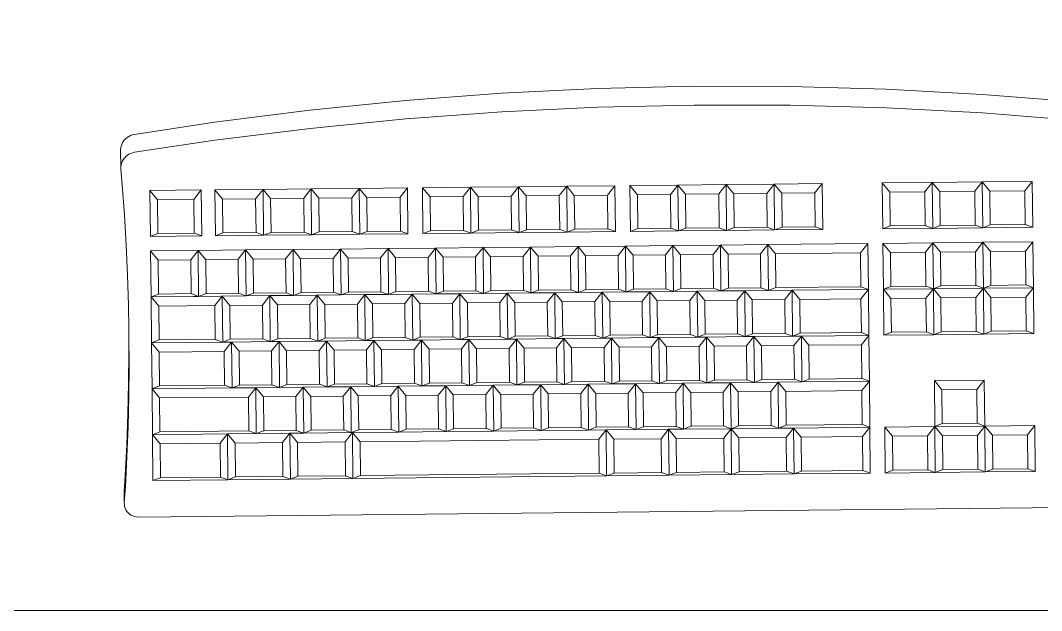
# Model space of a CAD drawing. Header units: millimetres. Extents: x 1 to 121, y 0 to 90.
# Drawn here: x 72.3752 to 72.7837, y 21.7386 to 21.9747 of the extents above; entities that cross this region are included whole.
import ezdxf

# ---------------------------------------------------------------- set-up
doc = ezdxf.new("R2010")
doc.units = ezdxf.units.MM
doc.layers.add('Equipamiento SR', color=23, linetype='Continuous', lineweight=0)
doc.layers.add('Mobiliario interno', color=251, linetype='Continuous', lineweight=0)

# ---------------------------------------------------------------- blocks, each defined once
blk = doc.blocks.new('A$C72280CEE')
at = {"layer": 'Mobiliario interno'}
for p, q in [((0.45349, 0.60486), (0.00551, 0.6002)), ((0.45349, 0.60486), (0.45425, 0.60482)), ((0.45425, 0.60482), (0.455, 0.60468)), ((0.455, 0.60468), (0.45572, 0.60443)), ((0.45572, 0.60443), (0.4564, 0.6041)), ((0.4564, 0.6041), (0.45703, 0.60368)), ((0.45703, 0.60368), (0.45759, 0.60318)), ((0.45759, 0.60318), (0.45808, 0.60261)), ((0.45808, 0.60261), (0.45848, 0.60198)), ((0.45848, 0.60198), (0.45879, 0.6013)), ((0.45879, 0.6013), (0.459, 0.60059)), ((0.459, 0.60059), (0.4591, 0.59986)), ((0.4587, 0.59284), (0.45911, 0.59912)), ((0.4591, 0.59986), (0.45911, 0.59912)), ((0.45911, 0.59912), (0.45915, 0.59544)), ((0.45807, 0.58075), (0.4587, 0.59284)), ((0.45874, 0.58829), (0.45915, 0.59469)), ((0.45915, 0.59544), (0.45915, 0.59469)), ((0.24115, 0.58814), (0.26615, 0.5884)), ((0.26615, 0.5884), (0.26316, 0.58725)), ((0.26615, 0.5884), (0.36764, 0.58946)), ((0.26615, 0.5884), (0.26634, 0.57003)), ((0.26615, 0.5884), (0.26916, 0.58731)), ((0.26916, 0.58731), (0.36465, 0.5883)), ((0.36764, 0.58946), (0.36465, 0.5883)), ((0.3648, 0.57476), (0.36465, 0.5883)), ((0.36764, 0.58946), (0.39264, 0.58972)), ((0.36783, 0.57108), (0.36764, 0.58946)), ((0.36764, 0.58946), (0.37065, 0.58836)), ((0.37065, 0.58836), (0.38965, 0.58856)), ((0.37079, 0.57482), (0.37065, 0.58836)), ((0.39264, 0.58972), (0.38965, 0.58856)), ((0.38965, 0.58856), (0.38979, 0.57502)), ((0.39264, 0.58972), (0.41764, 0.58998)), ((0.39264, 0.58972), (0.39283, 0.57134)), ((0.39264, 0.58972), (0.39565, 0.58862)), ((0.39565, 0.58862), (0.41465, 0.58882)), ((0.39579, 0.57508), (0.39565, 0.58862)), ((0.41764, 0.58998), (0.41465, 0.58882)), ((0.41465, 0.58882), (0.41479, 0.57528)), ((0.41764, 0.58998), (0.44764, 0.59029)), ((0.41783, 0.5716), (0.41764, 0.58998)), ((0.41764, 0.58998), (0.42065, 0.58888)), ((0.42065, 0.58888), (0.44465, 0.58913)), ((0.42079, 0.57534), (0.42065, 0.58888)), ((0.44764, 0.59029), (0.44465, 0.58913)), ((0.44465, 0.58913), (0.44479, 0.57559)), ((0.44764, 0.59029), (0.44783, 0.57191)), ((0.09466, 0.58662), (0.11466, 0.58683)), ((0.09485, 0.56824), (0.09466, 0.58662)), ((0.09466, 0.58662), (0.09767, 0.58553)), ((0.09767, 0.58553), (0.11167, 0.58567)), ((0.09781, 0.57199), (0.09767, 0.58553)), ((0.11466, 0.58683), (0.11167, 0.58567)), ((0.11167, 0.58567), (0.11181, 0.57213)), ((0.11466, 0.58683), (0.13466, 0.58704)), ((0.11485, 0.56845), (0.11466, 0.58683)), ((0.11466, 0.58683), (0.11767, 0.58574)), ((0.11767, 0.58574), (0.13167, 0.58588)), ((0.11781, 0.57219), (0.11767, 0.58574)), ((0.13466, 0.58704), (0.13167, 0.58588)), ((0.13167, 0.58588), (0.13181, 0.57234)), ((0.13466, 0.58704), (0.15465, 0.58725)), ((0.13466, 0.58704), (0.13485, 0.56866)), ((0.13466, 0.58704), (0.13767, 0.58594)), ((0.13767, 0.58594), (0.15167, 0.58609)), ((0.13781, 0.5724), (0.13767, 0.58594)), ((0.15465, 0.58725), (0.15167, 0.58609)), ((0.15167, 0.58609), (0.15181, 0.57255)), ((0.15465, 0.58725), (0.15485, 0.56887)), ((0.16065, 0.58731), (0.19115, 0.58762)), ((0.16084, 0.56893), (0.16065, 0.58731)), ((0.16065, 0.58731), (0.16367, 0.58621)), ((0.16367, 0.58621), (0.18816, 0.58647)), ((0.16381, 0.57267), (0.16367, 0.58621)), ((0.19115, 0.58762), (0.18816, 0.58647)), ((0.18816, 0.58647), (0.1883, 0.57293)), ((0.19115, 0.58762), (0.21615, 0.58788)), ((0.19134, 0.56925), (0.19115, 0.58762)), ((0.19115, 0.58762), (0.19416, 0.58653)), ((0.19416, 0.58653), (0.21316, 0.58673)), ((0.1943, 0.57299), (0.19416, 0.58653)), ((0.21615, 0.58788), (0.21316, 0.58673)), ((0.21316, 0.58673), (0.2133, 0.57319)), ((0.21615, 0.58788), (0.24115, 0.58814)), ((0.21615, 0.58788), (0.21634, 0.56951)), ((0.21615, 0.58788), (0.21916, 0.58679)), ((0.21916, 0.58679), (0.23816, 0.58699)), ((0.2193, 0.57325), (0.21916, 0.58679)), ((0.24115, 0.58814), (0.23816, 0.58699)), ((0.23816, 0.58699), (0.2383, 0.57345)), ((0.24115, 0.58814), (0.24134, 0.56977)), ((0.24115, 0.58814), (0.24416, 0.58705)), ((0.24416, 0.58705), (0.26316, 0.58725)), ((0.2443, 0.57351), (0.24416, 0.58705)), ((0.26316, 0.58725), (0.2633, 0.57371)), ((0.2693, 0.57377), (0.26916, 0.58731)), ((0.45812, 0.57597), (0.45874, 0.58829)), ((0.45761, 0.56866), (0.45807, 0.58075)), ((0.09485, 0.56824), (0.09781, 0.57199)), ((0.09781, 0.57199), (0.11181, 0.57213)), ((0.11485, 0.56845), (0.11181, 0.57213)), ((0.11485, 0.56845), (0.11781, 0.57219)), ((0.11781, 0.57219), (0.13181, 0.57234)), ((0.13485, 0.56866), (0.13181, 0.57234)), ((0.13485, 0.56866), (0.13781, 0.5724)), ((0.13781, 0.5724), (0.15181, 0.57255)), ((0.15485, 0.56887), (0.15181, 0.57255)), ((0.16084, 0.56893), (0.16381, 0.57267)), ((0.16381, 0.57267), (0.1883, 0.57293)), ((0.19134, 0.56925), (0.1883, 0.57293)), ((0.19134, 0.56925), (0.1943, 0.57299)), ((0.1943, 0.57299), (0.2133, 0.57319)), ((0.21634, 0.56951), (0.2133, 0.57319)), ((0.21634, 0.56951), (0.2193, 0.57325)), ((0.2193, 0.57325), (0.2383, 0.57345)), ((0.24134, 0.56977), (0.2383, 0.57345)), ((0.24134, 0.56977), (0.2443, 0.57351)), ((0.2443, 0.57351), (0.2633, 0.57371)), ((0.26634, 0.57003), (0.2633, 0.57371)), ((0.26634, 0.57003), (0.2693, 0.57377)), ((0.2693, 0.57377), (0.3648, 0.57476)), ((0.36783, 0.57108), (0.3648, 0.57476)), ((0.36783, 0.57108), (0.37079, 0.57482)), ((0.37079, 0.57482), (0.38979, 0.57502)), ((0.39283, 0.57134), (0.38979, 0.57502)), ((0.39283, 0.57134), (0.39579, 0.57508)), ((0.39579, 0.57508), (0.41479, 0.57528)), ((0.41783, 0.5716), (0.41479, 0.57528)), ((0.41783, 0.5716), (0.42079, 0.57534)), ((0.42079, 0.57534), (0.44479, 0.57559)), ((0.44783, 0.57191), (0.44479, 0.57559)), ((0.45767, 0.56363), (0.45812, 0.57597)), ((0.09485, 0.56824), (0.11485, 0.56845)), ((0.11485, 0.56845), (0.13485, 0.56866)), ((0.11504, 0.55008), (0.11485, 0.56845)), ((0.11485, 0.56845), (0.11786, 0.56736)), ((0.13485, 0.56866), (0.13186, 0.5675)), ((0.13485, 0.56866), (0.15485, 0.56887)), ((0.13485, 0.56866), (0.13504, 0.55028)), ((0.19134, 0.56925), (0.16084, 0.56893)), ((0.16104, 0.55055), (0.16084, 0.56893)), ((0.16084, 0.56893), (0.16386, 0.56784)), ((0.16386, 0.56784), (0.19435, 0.56815)), ((0.19134, 0.56925), (0.19734, 0.56931)), ((0.19734, 0.56931), (0.19435, 0.56815)), ((0.19435, 0.56815), (0.1945, 0.55461)), ((0.19734, 0.56931), (0.21634, 0.56951)), ((0.19753, 0.55093), (0.19734, 0.56931)), ((0.19734, 0.56931), (0.20035, 0.56822)), ((0.20035, 0.56822), (0.21335, 0.56835)), ((0.2005, 0.55467), (0.20035, 0.56822)), ((0.21634, 0.56951), (0.21335, 0.56835)), ((0.21335, 0.56835), (0.21349, 0.55481)), ((0.23534, 0.5697), (0.21634, 0.56951)), ((0.21653, 0.55113), (0.21634, 0.56951)), ((0.21634, 0.56951), (0.21935, 0.56841)), ((0.21935, 0.56841), (0.23235, 0.56855)), ((0.21949, 0.55487), (0.21935, 0.56841)), ((0.23534, 0.5697), (0.23235, 0.56855)), ((0.23235, 0.56855), (0.23249, 0.55501)), ((0.23534, 0.5697), (0.24134, 0.56977)), ((0.23534, 0.5697), (0.23553, 0.55133)), ((0.23534, 0.5697), (0.23835, 0.56861)), ((0.23835, 0.56861), (0.25135, 0.56875)), ((0.23849, 0.55507), (0.23835, 0.56861)), ((0.24134, 0.56977), (0.25434, 0.5699)), ((0.25434, 0.5699), (0.25135, 0.56875)), ((0.25135, 0.56875), (0.25149, 0.5552)), ((0.25434, 0.5699), (0.26634, 0.57003)), ((0.25453, 0.55153), (0.25434, 0.5699)), ((0.25434, 0.5699), (0.25735, 0.56881)), ((0.25735, 0.56881), (0.27035, 0.56894)), ((0.25749, 0.55527), (0.25735, 0.56881)), ((0.26634, 0.57003), (0.27334, 0.5701)), ((0.27334, 0.5701), (0.27035, 0.56894)), ((0.27035, 0.56894), (0.27049, 0.5554)), ((0.27334, 0.5701), (0.29234, 0.5703)), ((0.27353, 0.55172), (0.27334, 0.5701)), ((0.27334, 0.5701), (0.27635, 0.56901)), ((0.27635, 0.56901), (0.28935, 0.56914)), ((0.27649, 0.55546), (0.27635, 0.56901)), ((0.29234, 0.5703), (0.28935, 0.56914)), ((0.28935, 0.56914), (0.28949, 0.5556)), ((0.29234, 0.5703), (0.31134, 0.57049)), ((0.29253, 0.55192), (0.29234, 0.5703)), ((0.29234, 0.5703), (0.29535, 0.5692)), ((0.29535, 0.5692), (0.30835, 0.56934)), ((0.29549, 0.55566), (0.29535, 0.5692)), ((0.31134, 0.57049), (0.30835, 0.56934)), ((0.30835, 0.56934), (0.30849, 0.5558)), ((0.31134, 0.57049), (0.33034, 0.57069)), ((0.31153, 0.55212), (0.31134, 0.57049)), ((0.31134, 0.57049), (0.31435, 0.5694)), ((0.31435, 0.5694), (0.32735, 0.56954)), ((0.31449, 0.55586), (0.31435, 0.5694)), ((0.33034, 0.57069), (0.32735, 0.56954)), ((0.32735, 0.56954), (0.32749, 0.55599)), ((0.33034, 0.57069), (0.34933, 0.57089)), ((0.33034, 0.57069), (0.33053, 0.55232)), ((0.33034, 0.57069), (0.33335, 0.5696)), ((0.33335, 0.5696), (0.34635, 0.56973)), ((0.33349, 0.55606), (0.33335, 0.5696)), ((0.34933, 0.57089), (0.34635, 0.56973)), ((0.34635, 0.56973), (0.34649, 0.55619)), ((0.34933, 0.57089), (0.36783, 0.57108)), ((0.34933, 0.57089), (0.34953, 0.55251)), ((0.34933, 0.57089), (0.35235, 0.5698)), ((0.35235, 0.5698), (0.36535, 0.56993)), ((0.35249, 0.55625), (0.35235, 0.5698)), ((0.36833, 0.57109), (0.36535, 0.56993)), ((0.36535, 0.56993), (0.36549, 0.55639)), ((0.36783, 0.57108), (0.36833, 0.57109)), ((0.36833, 0.57109), (0.38733, 0.57128)), ((0.36852, 0.55271), (0.36833, 0.57109)), ((0.36833, 0.57109), (0.37135, 0.56999)), ((0.37135, 0.56999), (0.38434, 0.57013)), ((0.37149, 0.55645), (0.37135, 0.56999)), ((0.38733, 0.57128), (0.38434, 0.57013)), ((0.38434, 0.57013), (0.38449, 0.55659)), ((0.38733, 0.57128), (0.40633, 0.57148)), ((0.38733, 0.57128), (0.39283, 0.57134)), ((0.38752, 0.55291), (0.38733, 0.57128)), ((0.38733, 0.57128), (0.39034, 0.57019)), ((0.39034, 0.57019), (0.40334, 0.57033)), ((0.39048, 0.55665), (0.39034, 0.57019)), ((0.40633, 0.57148), (0.39283, 0.57134)), ((0.40633, 0.57148), (0.40334, 0.57033)), ((0.40334, 0.57033), (0.40348, 0.55678)), ((0.40633, 0.57148), (0.41783, 0.5716)), ((0.40633, 0.57148), (0.40652, 0.55311)), ((0.40633, 0.57148), (0.40934, 0.57039)), ((0.40934, 0.57039), (0.44484, 0.57076)), ((0.40948, 0.55685), (0.40934, 0.57039)), ((0.44783, 0.57191), (0.41783, 0.5716)), ((0.44783, 0.57191), (0.44484, 0.57076)), ((0.44484, 0.57076), (0.44498, 0.55722)), ((0.44783, 0.57191), (0.44802, 0.55354)), ((0.45732, 0.55656), (0.45761, 0.56866)), ((0.11786, 0.56736), (0.13186, 0.5675)), ((0.118, 0.55382), (0.11786, 0.56736)), ((0.13186, 0.5675), (0.132, 0.55396)), ((0.164, 0.5543), (0.16386, 0.56784)), ((0.45738, 0.55129), (0.45767, 0.56363)), ((0.29253, 0.55192), (0.29549, 0.55566)), ((0.29549, 0.55566), (0.30849, 0.5558)), ((0.31153, 0.55212), (0.30849, 0.5558)), ((0.31153, 0.55212), (0.31449, 0.55586)), ((0.31449, 0.55586), (0.32749, 0.55599)), ((0.33053, 0.55232), (0.32749, 0.55599)), ((0.33053, 0.55232), (0.33349, 0.55606)), ((0.33349, 0.55606), (0.34649, 0.55619)), ((0.34953, 0.55251), (0.34649, 0.55619)), ((0.34953, 0.55251), (0.35249, 0.55625)), ((0.35249, 0.55625), (0.36549, 0.55639)), ((0.36852, 0.55271), (0.36549, 0.55639)), ((0.36852, 0.55271), (0.37149, 0.55645)), ((0.37149, 0.55645), (0.38449, 0.55659)), ((0.38752, 0.55291), (0.38449, 0.55659)), ((0.38752, 0.55291), (0.39048, 0.55665)), ((0.39048, 0.55665), (0.40348, 0.55678)), ((0.40652, 0.55311), (0.40348, 0.55678)), ((0.40652, 0.55311), (0.40948, 0.55685)), ((0.40948, 0.55685), (0.44498, 0.55722)), ((0.44802, 0.55354), (0.44498, 0.55722)), ((0.4572, 0.54445), (0.45732, 0.55656)), ((0.11504, 0.55008), (0.118, 0.55382)), ((0.118, 0.55382), (0.132, 0.55396)), ((0.13504, 0.55028), (0.132, 0.55396)), ((0.16104, 0.55055), (0.164, 0.5543)), ((0.164, 0.5543), (0.1945, 0.55461)), ((0.19753, 0.55093), (0.1945, 0.55461)), ((0.19753, 0.55093), (0.2005, 0.55467)), ((0.2005, 0.55467), (0.21349, 0.55481)), ((0.21653, 0.55113), (0.21349, 0.55481)), ((0.21653, 0.55113), (0.21949, 0.55487)), ((0.21949, 0.55487), (0.23249, 0.55501)), ((0.23553, 0.55133), (0.23249, 0.55501)), ((0.23553, 0.55133), (0.23849, 0.55507)), ((0.23849, 0.55507), (0.25149, 0.5552)), ((0.25453, 0.55153), (0.25149, 0.5552)), ((0.25453, 0.55153), (0.25749, 0.55527)), ((0.26403, 0.55162), (0.25453, 0.55153)), ((0.25749, 0.55527), (0.27049, 0.5554)), ((0.26403, 0.55162), (0.26104, 0.55047)), ((0.26403, 0.55162), (0.27353, 0.55172)), ((0.26422, 0.53325), (0.26403, 0.55162)), ((0.26403, 0.55162), (0.26704, 0.55053)), ((0.27353, 0.55172), (0.27049, 0.5554)), ((0.27353, 0.55172), (0.27649, 0.55546)), ((0.28303, 0.55182), (0.27353, 0.55172)), ((0.27649, 0.55546), (0.28949, 0.5556)), ((0.28303, 0.55182), (0.28004, 0.55066)), ((0.28303, 0.55182), (0.29253, 0.55192)), ((0.28303, 0.55182), (0.28322, 0.53344)), ((0.28303, 0.55182), (0.28604, 0.55073)), ((0.29253, 0.55192), (0.28949, 0.5556)), ((0.30203, 0.55202), (0.29253, 0.55192)), ((0.30203, 0.55202), (0.29904, 0.55086)), ((0.31153, 0.55212), (0.30203, 0.55202)), ((0.30222, 0.53364), (0.30203, 0.55202)), ((0.30203, 0.55202), (0.30504, 0.55092)), ((0.32103, 0.55222), (0.31153, 0.55212)), ((0.32103, 0.55222), (0.31804, 0.55106)), ((0.33053, 0.55232), (0.32103, 0.55222)), ((0.32122, 0.53384), (0.32103, 0.55222)), ((0.32103, 0.55222), (0.32404, 0.55112)), ((0.34003, 0.55241), (0.33053, 0.55232)), ((0.34003, 0.55241), (0.33704, 0.55126)), ((0.34003, 0.55241), (0.34953, 0.55251)), ((0.34022, 0.53404), (0.34003, 0.55241)), ((0.34003, 0.55241), (0.34304, 0.55132)), ((0.35903, 0.55261), (0.34953, 0.55251)), ((0.35903, 0.55261), (0.35604, 0.55145)), ((0.36852, 0.55271), (0.35903, 0.55261)), ((0.35903, 0.55261), (0.35922, 0.53423)), ((0.35903, 0.55261), (0.36204, 0.55152)), ((0.36204, 0.55152), (0.37504, 0.55165)), ((0.37802, 0.55281), (0.36852, 0.55271)), ((0.37802, 0.55281), (0.37504, 0.55165)), ((0.37504, 0.55165), (0.37518, 0.53811)), ((0.38752, 0.55291), (0.37802, 0.55281)), ((0.37802, 0.55281), (0.37822, 0.53443)), ((0.37802, 0.55281), (0.38104, 0.55171)), ((0.38104, 0.55171), (0.39404, 0.55185)), ((0.38118, 0.53817), (0.38104, 0.55171)), ((0.39702, 0.55301), (0.38752, 0.55291)), ((0.39702, 0.55301), (0.39404, 0.55185)), ((0.39404, 0.55185), (0.39418, 0.53831)), ((0.40652, 0.55311), (0.39702, 0.55301)), ((0.39702, 0.55301), (0.39721, 0.53463)), ((0.39702, 0.55301), (0.40003, 0.55191)), ((0.40003, 0.55191), (0.41303, 0.55205)), ((0.40018, 0.53837), (0.40003, 0.55191)), ((0.41602, 0.5532), (0.40652, 0.55311)), ((0.41602, 0.5532), (0.41303, 0.55205)), ((0.41303, 0.55205), (0.41317, 0.53851)), ((0.44802, 0.55354), (0.41602, 0.5532)), ((0.41621, 0.53483), (0.41602, 0.5532)), ((0.41602, 0.5532), (0.41903, 0.55211)), ((0.41903, 0.55211), (0.44503, 0.55238)), ((0.41917, 0.53857), (0.41903, 0.55211)), ((0.44802, 0.55354), (0.44503, 0.55238)), ((0.44503, 0.55238), (0.44517, 0.53884)), ((0.44802, 0.55354), (0.44821, 0.53516)), ((0.11504, 0.55008), (0.13504, 0.55028)), ((0.18803, 0.55083), (0.16104, 0.55055)), ((0.16123, 0.53218), (0.16104, 0.55055)), ((0.16104, 0.55055), (0.16405, 0.54946)), ((0.16405, 0.54946), (0.18505, 0.54968)), ((0.16419, 0.53592), (0.16405, 0.54946)), ((0.18803, 0.55083), (0.18505, 0.54968)), ((0.18505, 0.54968), (0.18519, 0.53614)), ((0.19753, 0.55093), (0.18803, 0.55083)), ((0.18823, 0.53246), (0.18803, 0.55083)), ((0.18803, 0.55083), (0.19105, 0.54974)), ((0.19105, 0.54974), (0.20405, 0.54987)), ((0.19119, 0.5362), (0.19105, 0.54974)), ((0.20703, 0.55103), (0.19753, 0.55093)), ((0.20703, 0.55103), (0.20405, 0.54987)), ((0.20405, 0.54987), (0.20419, 0.53633)), ((0.20703, 0.55103), (0.21653, 0.55113)), ((0.20722, 0.53265), (0.20703, 0.55103)), ((0.20703, 0.55103), (0.21004, 0.54994)), ((0.21004, 0.54994), (0.22304, 0.55007)), ((0.21019, 0.5364), (0.21004, 0.54994)), ((0.21653, 0.55113), (0.22603, 0.55123)), ((0.22603, 0.55123), (0.22304, 0.55007)), ((0.22304, 0.55007), (0.22319, 0.53653)), ((0.22603, 0.55123), (0.23553, 0.55133)), ((0.22622, 0.53285), (0.22603, 0.55123)), ((0.22603, 0.55123), (0.22904, 0.55013)), ((0.22904, 0.55013), (0.24204, 0.55027)), ((0.22918, 0.53659), (0.22904, 0.55013)), ((0.24503, 0.55143), (0.23553, 0.55133)), ((0.24503, 0.55143), (0.24204, 0.55027)), ((0.24204, 0.55027), (0.24218, 0.53673)), ((0.24503, 0.55143), (0.25453, 0.55153)), ((0.24503, 0.55143), (0.24522, 0.53305)), ((0.24503, 0.55143), (0.24804, 0.55033)), ((0.24804, 0.55033), (0.26104, 0.55047)), ((0.24818, 0.53679), (0.24804, 0.55033)), ((0.26104, 0.55047), (0.26118, 0.53693)), ((0.26704, 0.55053), (0.28004, 0.55066)), ((0.26718, 0.53699), (0.26704, 0.55053)), ((0.28004, 0.55066), (0.28018, 0.53712)), ((0.28604, 0.55073), (0.29904, 0.55086)), ((0.28618, 0.53719), (0.28604, 0.55073)), ((0.29904, 0.55086), (0.29918, 0.53732)), ((0.30504, 0.55092), (0.31804, 0.55106)), ((0.30518, 0.53738), (0.30504, 0.55092)), ((0.31804, 0.55106), (0.31818, 0.53752)), ((0.32404, 0.55112), (0.33704, 0.55126)), ((0.32418, 0.53758), (0.32404, 0.55112)), ((0.33704, 0.55126), (0.33718, 0.53772)), ((0.34304, 0.55132), (0.35604, 0.55145)), ((0.34318, 0.53778), (0.34304, 0.55132)), ((0.35604, 0.55145), (0.35618, 0.53791)), ((0.36218, 0.53798), (0.36204, 0.55152)), ((0.45726, 0.53895), (0.45738, 0.55129)), ((0.45724, 0.53235), (0.4572, 0.54445)), ((0.16123, 0.53218), (0.16419, 0.53592)), ((0.16419, 0.53592), (0.18519, 0.53614)), ((0.18823, 0.53246), (0.18519, 0.53614)), ((0.18823, 0.53246), (0.19119, 0.5362)), ((0.19119, 0.5362), (0.20419, 0.53633)), ((0.20722, 0.53265), (0.20419, 0.53633)), ((0.20722, 0.53265), (0.21019, 0.5364)), ((0.21019, 0.5364), (0.22319, 0.53653)), ((0.22622, 0.53285), (0.22319, 0.53653)), ((0.22622, 0.53285), (0.22918, 0.53659)), ((0.22918, 0.53659), (0.24218, 0.53673)), ((0.24522, 0.53305), (0.24218, 0.53673)), ((0.24522, 0.53305), (0.24818, 0.53679)), ((0.24818, 0.53679), (0.26118, 0.53693)), ((0.26422, 0.53325), (0.26118, 0.53693)), ((0.26422, 0.53325), (0.26718, 0.53699)), ((0.26718, 0.53699), (0.28018, 0.53712)), ((0.28322, 0.53344), (0.28018, 0.53712)), ((0.28322, 0.53344), (0.28618, 0.53719)), ((0.28618, 0.53719), (0.29918, 0.53732)), ((0.30222, 0.53364), (0.29918, 0.53732)), ((0.30222, 0.53364), (0.30518, 0.53738)), ((0.30518, 0.53738), (0.31818, 0.53752)), ((0.32122, 0.53384), (0.31818, 0.53752)), ((0.32122, 0.53384), (0.32418, 0.53758)), ((0.32418, 0.53758), (0.33718, 0.53772)), ((0.34022, 0.53404), (0.33718, 0.53772)), ((0.34022, 0.53404), (0.34318, 0.53778)), ((0.34318, 0.53778), (0.35618, 0.53791)), ((0.35922, 0.53423), (0.35618, 0.53791)), ((0.35922, 0.53423), (0.36218, 0.53798)), ((0.36218, 0.53798), (0.37518, 0.53811)), ((0.37822, 0.53443), (0.37518, 0.53811)), ((0.37822, 0.53443), (0.38118, 0.53817)), ((0.38118, 0.53817), (0.39418, 0.53831)), ((0.39721, 0.53463), (0.39418, 0.53831)), ((0.39721, 0.53463), (0.40018, 0.53837)), ((0.40018, 0.53837), (0.41317, 0.53851)), ((0.41621, 0.53483), (0.41317, 0.53851)), ((0.41621, 0.53483), (0.41917, 0.53857)), ((0.41917, 0.53857), (0.44517, 0.53884)), ((0.44821, 0.53516), (0.44517, 0.53884)), ((0.45729, 0.52951), (0.45726, 0.53895)), ((0.09523, 0.53149), (0.11523, 0.5317)), ((0.09542, 0.51311), (0.09523, 0.53149)), ((0.09523, 0.53149), (0.09824, 0.5304)), ((0.11523, 0.5317), (0.11224, 0.53054)), ((0.11523, 0.5317), (0.13523, 0.53191)), ((0.11542, 0.51332), (0.11523, 0.5317)), ((0.11523, 0.5317), (0.11824, 0.5306)), ((0.13523, 0.53191), (0.13224, 0.53075)), ((0.15523, 0.53211), (0.13523, 0.53191)), ((0.13523, 0.53191), (0.13542, 0.51353)), ((0.13523, 0.53191), (0.13824, 0.53081)), ((0.15523, 0.53211), (0.15224, 0.53096)), ((0.15523, 0.53211), (0.15542, 0.51374)), ((0.18823, 0.53246), (0.16123, 0.53218)), ((0.16142, 0.5138), (0.16123, 0.53218)), ((0.16123, 0.53218), (0.16424, 0.53108)), ((0.16424, 0.53108), (0.18874, 0.53134)), ((0.19173, 0.53249), (0.18823, 0.53246)), ((0.19173, 0.53249), (0.18874, 0.53134)), ((0.18874, 0.53134), (0.18888, 0.5178)), ((0.20722, 0.53265), (0.19173, 0.53249)), ((0.19192, 0.51412), (0.19173, 0.53249)), ((0.19173, 0.53249), (0.19474, 0.5314)), ((0.19474, 0.5314), (0.20774, 0.53153)), ((0.19488, 0.51786), (0.19474, 0.5314)), ((0.20722, 0.53265), (0.21072, 0.53269)), ((0.21072, 0.53269), (0.20774, 0.53153)), ((0.20774, 0.53153), (0.20788, 0.51799)), ((0.22622, 0.53285), (0.21072, 0.53269)), ((0.21092, 0.51431), (0.21072, 0.53269)), ((0.21072, 0.53269), (0.21374, 0.5316)), ((0.21374, 0.5316), (0.22674, 0.53173)), ((0.21388, 0.51806), (0.21374, 0.5316)), ((0.22972, 0.53289), (0.22622, 0.53285)), ((0.22972, 0.53289), (0.22674, 0.53173)), ((0.22674, 0.53173), (0.22688, 0.51819)), ((0.24522, 0.53305), (0.22972, 0.53289)), ((0.22972, 0.53289), (0.22991, 0.51451)), ((0.22972, 0.53289), (0.23273, 0.53179)), ((0.23273, 0.53179), (0.24573, 0.53193)), ((0.23288, 0.51825), (0.23273, 0.53179)), ((0.24872, 0.53309), (0.24522, 0.53305)), ((0.24872, 0.53309), (0.24573, 0.53193)), ((0.24573, 0.53193), (0.24587, 0.51839)), ((0.26422, 0.53325), (0.24872, 0.53309)), ((0.24872, 0.53309), (0.24891, 0.51471)), ((0.24872, 0.53309), (0.25173, 0.53199)), ((0.25173, 0.53199), (0.26473, 0.53213)), ((0.25187, 0.51845), (0.25173, 0.53199)), ((0.26772, 0.53328), (0.26422, 0.53325)), ((0.26772, 0.53328), (0.26473, 0.53213)), ((0.26473, 0.53213), (0.26487, 0.51859)), ((0.26772, 0.53328), (0.28322, 0.53344)), ((0.26791, 0.51491), (0.26772, 0.53328)), ((0.26772, 0.53328), (0.27073, 0.53219)), ((0.27073, 0.53219), (0.28373, 0.53232)), ((0.27087, 0.51865), (0.27073, 0.53219)), ((0.28322, 0.53344), (0.28672, 0.53348)), ((0.28372, 0.53345), (0.28672, 0.53348)), ((0.28672, 0.53348), (0.28373, 0.53232)), ((0.28373, 0.53232), (0.28387, 0.51878)), ((0.30222, 0.53364), (0.28672, 0.53348)), ((0.28672, 0.53348), (0.28691, 0.5151)), ((0.28672, 0.53348), (0.28973, 0.53239)), ((0.28973, 0.53239), (0.30273, 0.53252)), ((0.28987, 0.51885), (0.28973, 0.53239)), ((0.30572, 0.53368), (0.30222, 0.53364)), ((0.30572, 0.53368), (0.30273, 0.53252)), ((0.30273, 0.53252), (0.30287, 0.51898)), ((0.32122, 0.53384), (0.30572, 0.53368)), ((0.30591, 0.5153), (0.30572, 0.53368)), ((0.30572, 0.53368), (0.30873, 0.53258)), ((0.30873, 0.53258), (0.32173, 0.53272)), ((0.30887, 0.51904), (0.30873, 0.53258)), ((0.32122, 0.53384), (0.32472, 0.53388)), ((0.32472, 0.53388), (0.32173, 0.53272)), ((0.32173, 0.53272), (0.32187, 0.51918)), ((0.32472, 0.53388), (0.34022, 0.53404)), ((0.32491, 0.5155), (0.32472, 0.53388)), ((0.32472, 0.53388), (0.32773, 0.53278)), ((0.32773, 0.53278), (0.34073, 0.53292)), ((0.32787, 0.51924), (0.32773, 0.53278)), ((0.34372, 0.53407), (0.34022, 0.53404)), ((0.34372, 0.53407), (0.34073, 0.53292)), ((0.34073, 0.53292), (0.34087, 0.51938)), ((0.35922, 0.53423), (0.34372, 0.53407)), ((0.34372, 0.53407), (0.34391, 0.5157)), ((0.34372, 0.53407), (0.34673, 0.53298)), ((0.34673, 0.53298), (0.35973, 0.53311)), ((0.34687, 0.51944), (0.34673, 0.53298)), ((0.36272, 0.53427), (0.35922, 0.53423)), ((0.36272, 0.53427), (0.35973, 0.53311)), ((0.35973, 0.53311), (0.35987, 0.51957)), ((0.36272, 0.53427), (0.37822, 0.53443)), ((0.36291, 0.51589), (0.36272, 0.53427)), ((0.36272, 0.53427), (0.36573, 0.53318)), ((0.36573, 0.53318), (0.37873, 0.53331)), ((0.36587, 0.51964), (0.36573, 0.53318)), ((0.38172, 0.53447), (0.37822, 0.53443)), ((0.38172, 0.53447), (0.37873, 0.53331)), ((0.37873, 0.53331), (0.37887, 0.51977)), ((0.39721, 0.53463), (0.38172, 0.53447)), ((0.38191, 0.51609), (0.38172, 0.53447)), ((0.38172, 0.53447), (0.38473, 0.53337)), ((0.38473, 0.53337), (0.39773, 0.53351)), ((0.38487, 0.51983), (0.38473, 0.53337)), ((0.40071, 0.53467), (0.39721, 0.53463)), ((0.40071, 0.53467), (0.39773, 0.53351)), ((0.39773, 0.53351), (0.39787, 0.51997)), ((0.40071, 0.53467), (0.41621, 0.53483)), ((0.40091, 0.51629), (0.40071, 0.53467)), ((0.40071, 0.53467), (0.40373, 0.53357)), ((0.40373, 0.53357), (0.41672, 0.53371)), ((0.40387, 0.52003), (0.40373, 0.53357)), ((0.41621, 0.53483), (0.41971, 0.53486)), ((0.41971, 0.53486), (0.41672, 0.53371)), ((0.41672, 0.53371), (0.41687, 0.52017)), ((0.41971, 0.53486), (0.44821, 0.53516)), ((0.4199, 0.51649), (0.41971, 0.53486)), ((0.41971, 0.53486), (0.42272, 0.53377)), ((0.42272, 0.53377), (0.44522, 0.534)), ((0.42287, 0.52023), (0.42272, 0.53377)), ((0.44821, 0.53516), (0.44522, 0.534)), ((0.44522, 0.534), (0.44536, 0.52046)), ((0.44821, 0.53516), (0.4484, 0.51678)), ((0.45729, 0.52951), (0.45724, 0.53235)), ((0.09824, 0.5304), (0.11224, 0.53054)), ((0.09838, 0.51685), (0.09824, 0.5304)), ((0.11224, 0.53054), (0.11238, 0.517)), ((0.11824, 0.5306), (0.13224, 0.53075)), ((0.11838, 0.51706), (0.11824, 0.5306)), ((0.13224, 0.53075), (0.13238, 0.51721)), ((0.13824, 0.53081), (0.15224, 0.53096)), ((0.13838, 0.51727), (0.13824, 0.53081)), ((0.15224, 0.53096), (0.15238, 0.51742)), ((0.16438, 0.51754), (0.16424, 0.53108)), ((0.45745, 0.52025), (0.45729, 0.52951)), ((0.28987, 0.51885), (0.30287, 0.51898)), ((0.30591, 0.5153), (0.30287, 0.51898)), ((0.30591, 0.5153), (0.30887, 0.51904)), ((0.30887, 0.51904), (0.32187, 0.51918)), ((0.32491, 0.5155), (0.32187, 0.51918)), ((0.32491, 0.5155), (0.32787, 0.51924)), ((0.32787, 0.51924), (0.34087, 0.51938)), ((0.34391, 0.5157), (0.34087, 0.51938)), ((0.34391, 0.5157), (0.34687, 0.51944)), ((0.34687, 0.51944), (0.35987, 0.51957)), ((0.36291, 0.51589), (0.35987, 0.51957)), ((0.36291, 0.51589), (0.36587, 0.51964)), ((0.36587, 0.51964), (0.37887, 0.51977)), ((0.38191, 0.51609), (0.37887, 0.51977)), ((0.38191, 0.51609), (0.38487, 0.51983)), ((0.38487, 0.51983), (0.39787, 0.51997)), ((0.40091, 0.51629), (0.39787, 0.51997)), ((0.40091, 0.51629), (0.40387, 0.52003)), ((0.40387, 0.52003), (0.41687, 0.52017)), ((0.4199, 0.51649), (0.41687, 0.52017)), ((0.4199, 0.51649), (0.42287, 0.52023)), ((0.42287, 0.52023), (0.44536, 0.52046)), ((0.4484, 0.51678), (0.44536, 0.52046)), ((0.45783, 0.50815), (0.45745, 0.52025)), ((0.09542, 0.51311), (0.09838, 0.51685)), ((0.09838, 0.51685), (0.11238, 0.517)), ((0.11542, 0.51332), (0.11238, 0.517)), ((0.11542, 0.51332), (0.11838, 0.51706)), ((0.11838, 0.51706), (0.13238, 0.51721)), ((0.13542, 0.51353), (0.13238, 0.51721)), ((0.13542, 0.51353), (0.13838, 0.51727)), ((0.13838, 0.51727), (0.15238, 0.51742)), ((0.15542, 0.51374), (0.15238, 0.51742)), ((0.16142, 0.5138), (0.16438, 0.51754)), ((0.16438, 0.51754), (0.18888, 0.5178)), ((0.19192, 0.51412), (0.18888, 0.5178)), ((0.19192, 0.51412), (0.19488, 0.51786)), ((0.19488, 0.51786), (0.20788, 0.51799)), ((0.21092, 0.51431), (0.20788, 0.51799)), ((0.21092, 0.51431), (0.21388, 0.51806)), ((0.21388, 0.51806), (0.22688, 0.51819)), ((0.22991, 0.51451), (0.22688, 0.51819)), ((0.22991, 0.51451), (0.23288, 0.51825)), ((0.23288, 0.51825), (0.24587, 0.51839)), ((0.24891, 0.51471), (0.24587, 0.51839)), ((0.24891, 0.51471), (0.25187, 0.51845)), ((0.24891, 0.51471), (0.25841, 0.51481)), ((0.25187, 0.51845), (0.26487, 0.51859)), ((0.25841, 0.51481), (0.25542, 0.51365)), ((0.26791, 0.51491), (0.25841, 0.51481)), ((0.25841, 0.51481), (0.2586, 0.49643)), ((0.25841, 0.51481), (0.26142, 0.51371)), ((0.26791, 0.51491), (0.26487, 0.51859)), ((0.26791, 0.51491), (0.27087, 0.51865)), ((0.26791, 0.51491), (0.27741, 0.515)), ((0.27087, 0.51865), (0.28387, 0.51878)), ((0.27741, 0.515), (0.27442, 0.51385)), ((0.28691, 0.5151), (0.27741, 0.515)), ((0.2776, 0.49663), (0.27741, 0.515)), ((0.27741, 0.515), (0.28042, 0.51391)), ((0.28691, 0.5151), (0.28387, 0.51878)), ((0.28691, 0.5151), (0.28987, 0.51885)), ((0.28691, 0.5151), (0.29641, 0.5152)), ((0.29641, 0.5152), (0.29342, 0.51405)), ((0.29641, 0.5152), (0.30591, 0.5153)), ((0.2966, 0.49683), (0.29641, 0.5152)), ((0.29641, 0.5152), (0.29942, 0.51411)), ((0.30591, 0.5153), (0.31541, 0.5154)), ((0.31541, 0.5154), (0.31242, 0.51424)), ((0.32491, 0.5155), (0.31541, 0.5154)), ((0.3156, 0.49702), (0.31541, 0.5154)), ((0.31541, 0.5154), (0.31842, 0.51431)), ((0.32491, 0.5155), (0.33441, 0.5156)), ((0.33441, 0.5156), (0.32541, 0.5155)), ((0.33441, 0.5156), (0.33142, 0.51444)), ((0.34391, 0.5157), (0.33441, 0.5156)), ((0.33441, 0.5156), (0.3346, 0.49722)), ((0.33441, 0.5156), (0.33742, 0.5145)), ((0.35341, 0.51579), (0.34391, 0.5157)), ((0.35341, 0.51579), (0.35042, 0.51464)), ((0.36291, 0.51589), (0.35341, 0.51579)), ((0.35341, 0.51579), (0.3536, 0.49742)), ((0.35341, 0.51579), (0.35642, 0.5147)), ((0.35642, 0.5147), (0.36942, 0.51484)), ((0.37241, 0.51599), (0.36291, 0.51589)), ((0.37241, 0.51599), (0.36942, 0.51484)), ((0.36942, 0.51484), (0.36956, 0.50129)), ((0.38191, 0.51609), (0.37241, 0.51599)), ((0.3726, 0.49762), (0.37241, 0.51599)), ((0.37241, 0.51599), (0.37542, 0.5149)), ((0.37542, 0.5149), (0.38842, 0.51503)), ((0.37556, 0.50136), (0.37542, 0.5149)), ((0.39141, 0.51619), (0.38191, 0.51609)), ((0.39141, 0.51619), (0.38842, 0.51503)), ((0.38842, 0.51503), (0.38856, 0.50149)), ((0.40091, 0.51629), (0.39141, 0.51619)), ((0.3916, 0.49781), (0.39141, 0.51619)), ((0.39141, 0.51619), (0.39442, 0.5151)), ((0.39442, 0.5151), (0.40742, 0.51523)), ((0.39456, 0.50155), (0.39442, 0.5151)), ((0.4104, 0.51639), (0.40091, 0.51629)), ((0.4104, 0.51639), (0.40742, 0.51523)), ((0.40742, 0.51523), (0.40756, 0.50169)), ((0.4199, 0.51649), (0.4104, 0.51639)), ((0.4104, 0.51639), (0.4106, 0.49801)), ((0.4104, 0.51639), (0.41342, 0.51529)), ((0.41342, 0.51529), (0.42642, 0.51543)), ((0.41356, 0.50175), (0.41342, 0.51529)), ((0.4294, 0.51658), (0.4199, 0.51649)), ((0.4204, 0.51649), (0.4429, 0.51673)), ((0.4294, 0.51658), (0.42642, 0.51543)), ((0.42642, 0.51543), (0.42656, 0.50189)), ((0.4294, 0.51658), (0.4484, 0.51678)), ((0.42959, 0.49821), (0.4294, 0.51658)), ((0.4294, 0.51658), (0.43242, 0.51549)), ((0.43242, 0.51549), (0.44541, 0.51563)), ((0.43256, 0.50195), (0.43242, 0.51549)), ((0.4484, 0.51678), (0.44541, 0.51563)), ((0.44541, 0.51563), (0.44556, 0.50208)), ((0.4484, 0.51678), (0.44859, 0.49841)), ((0.09542, 0.51311), (0.11542, 0.51332)), ((0.09561, 0.49474), (0.09542, 0.51311)), ((0.09542, 0.51311), (0.09843, 0.51202)), ((0.09843, 0.51202), (0.11243, 0.51216)), ((0.09857, 0.49848), (0.09843, 0.51202)), ((0.11542, 0.51332), (0.11243, 0.51216)), ((0.11243, 0.51216), (0.11257, 0.49862)), ((0.13542, 0.51353), (0.11542, 0.51332)), ((0.11542, 0.51332), (0.11561, 0.49494)), ((0.11542, 0.51332), (0.11843, 0.51223)), ((0.11843, 0.51223), (0.13243, 0.51237)), ((0.11857, 0.49869), (0.11843, 0.51223)), ((0.13542, 0.51353), (0.13243, 0.51237)), ((0.13243, 0.51237), (0.13257, 0.49883)), ((0.13542, 0.51353), (0.15542, 0.51374)), ((0.13542, 0.51353), (0.13561, 0.49515)), ((0.13542, 0.51353), (0.13843, 0.51243)), ((0.13843, 0.51243), (0.15243, 0.51258)), ((0.13857, 0.49889), (0.13843, 0.51243)), ((0.15542, 0.51374), (0.15243, 0.51258)), ((0.15243, 0.51258), (0.15257, 0.49904)), ((0.15542, 0.51374), (0.15561, 0.49536)), ((0.19192, 0.51412), (0.16142, 0.5138)), ((0.16161, 0.49542), (0.16142, 0.5138)), ((0.16142, 0.5138), (0.16443, 0.5127)), ((0.16443, 0.5127), (0.19843, 0.51306)), ((0.16457, 0.49916), (0.16443, 0.5127)), ((0.19192, 0.51412), (0.20142, 0.51421)), ((0.20142, 0.51421), (0.19843, 0.51306)), ((0.19843, 0.51306), (0.19857, 0.49952)), ((0.20142, 0.51421), (0.21092, 0.51431)), ((0.20161, 0.49584), (0.20142, 0.51421)), ((0.20142, 0.51421), (0.20443, 0.51312)), ((0.20443, 0.51312), (0.21743, 0.51326)), ((0.20457, 0.49958), (0.20443, 0.51312)), ((0.20542, 0.51426), (0.21092, 0.51431)), ((0.21092, 0.51431), (0.22041, 0.51441)), ((0.21092, 0.51431), (0.21142, 0.51432)), ((0.22041, 0.51441), (0.21743, 0.51326)), ((0.21743, 0.51326), (0.21757, 0.49971)), ((0.22991, 0.51451), (0.22041, 0.51441)), ((0.22041, 0.51441), (0.22061, 0.49604)), ((0.22041, 0.51441), (0.22343, 0.51332)), ((0.22343, 0.51332), (0.23643, 0.51345)), ((0.22357, 0.49978), (0.22343, 0.51332)), ((0.22991, 0.51451), (0.23941, 0.51461)), ((0.23941, 0.51461), (0.23643, 0.51345)), ((0.23643, 0.51345), (0.23657, 0.49991)), ((0.24891, 0.51471), (0.23941, 0.51461)), ((0.23941, 0.51461), (0.2396, 0.49623)), ((0.23941, 0.51461), (0.24243, 0.51352)), ((0.24243, 0.51352), (0.25542, 0.51365)), ((0.24257, 0.49997), (0.24243, 0.51352)), ((0.25542, 0.51365), (0.25557, 0.50011)), ((0.26142, 0.51371), (0.27442, 0.51385)), ((0.26157, 0.50017), (0.26142, 0.51371)), ((0.27442, 0.51385), (0.27456, 0.50031)), ((0.28042, 0.51391), (0.29342, 0.51405)), ((0.28056, 0.50037), (0.28042, 0.51391)), ((0.29342, 0.51405), (0.29356, 0.5005)), ((0.29942, 0.51411), (0.31242, 0.51424)), ((0.29956, 0.50057), (0.29942, 0.51411)), ((0.31242, 0.51424), (0.31256, 0.5007)), ((0.31842, 0.51431), (0.33142, 0.51444)), ((0.31856, 0.50076), (0.31842, 0.51431)), ((0.33142, 0.51444), (0.33156, 0.5009)), ((0.33742, 0.5145), (0.35042, 0.51464)), ((0.33756, 0.50096), (0.33742, 0.5145)), ((0.35042, 0.51464), (0.35056, 0.5011)), ((0.35656, 0.50116), (0.35642, 0.5147)), ((0.45837, 0.49606), (0.45783, 0.50815)), ((0.09561, 0.49474), (0.09857, 0.49848)), ((0.09857, 0.49848), (0.11257, 0.49862)), ((0.11561, 0.49494), (0.11257, 0.49862)), ((0.11561, 0.49494), (0.11857, 0.49869)), ((0.11857, 0.49869), (0.13257, 0.49883)), ((0.13561, 0.49515), (0.13257, 0.49883)), ((0.13561, 0.49515), (0.13857, 0.49889)), ((0.13857, 0.49889), (0.15257, 0.49904)), ((0.15561, 0.49536), (0.15257, 0.49904)), ((0.16161, 0.49542), (0.16457, 0.49916)), ((0.16457, 0.49916), (0.19857, 0.49952)), ((0.20161, 0.49584), (0.19857, 0.49952)), ((0.20161, 0.49584), (0.20457, 0.49958)), ((0.20457, 0.49958), (0.21757, 0.49971)), ((0.22061, 0.49604), (0.21757, 0.49971)), ((0.22061, 0.49604), (0.22357, 0.49978)), ((0.22357, 0.49978), (0.23657, 0.49991)), ((0.2396, 0.49623), (0.23657, 0.49991)), ((0.2396, 0.49623), (0.24257, 0.49997)), ((0.24257, 0.49997), (0.25557, 0.50011)), ((0.2586, 0.49643), (0.25557, 0.50011)), ((0.2586, 0.49643), (0.26157, 0.50017)), ((0.26157, 0.50017), (0.27456, 0.50031)), ((0.2776, 0.49663), (0.27456, 0.50031)), ((0.2776, 0.49663), (0.28056, 0.50037)), ((0.28056, 0.50037), (0.29356, 0.5005)), ((0.2966, 0.49683), (0.29356, 0.5005)), ((0.2966, 0.49683), (0.29956, 0.50057)), ((0.29956, 0.50057), (0.31256, 0.5007)), ((0.3156, 0.49702), (0.31256, 0.5007)), ((0.3156, 0.49702), (0.31856, 0.50076)), ((0.31856, 0.50076), (0.33156, 0.5009)), ((0.3346, 0.49722), (0.33156, 0.5009)), ((0.3346, 0.49722), (0.33756, 0.50096)), ((0.33756, 0.50096), (0.35056, 0.5011)), ((0.3536, 0.49742), (0.35056, 0.5011)), ((0.3536, 0.49742), (0.35656, 0.50116)), ((0.35656, 0.50116), (0.36956, 0.50129)), ((0.3726, 0.49762), (0.36956, 0.50129)), ((0.3726, 0.49762), (0.37556, 0.50136)), ((0.37556, 0.50136), (0.38856, 0.50149)), ((0.3916, 0.49781), (0.38856, 0.50149)), ((0.3916, 0.49781), (0.39456, 0.50155)), ((0.39456, 0.50155), (0.40756, 0.50169)), ((0.4106, 0.49801), (0.40756, 0.50169)), ((0.4106, 0.49801), (0.41356, 0.50175)), ((0.41356, 0.50175), (0.42656, 0.50189)), ((0.42959, 0.49821), (0.42656, 0.50189)), ((0.42959, 0.49821), (0.43256, 0.50195)), ((0.43256, 0.50195), (0.44556, 0.50208)), ((0.44859, 0.49841), (0.44556, 0.50208)), ((0.09561, 0.49474), (0.11561, 0.49494)), ((0.11561, 0.49494), (0.13561, 0.49515)), ((0.13561, 0.49515), (0.15561, 0.49536)), ((0.16161, 0.49542), (0.20161, 0.49584)), ((0.20161, 0.49584), (0.22061, 0.49604)), ((0.22061, 0.49604), (0.2396, 0.49623)), ((0.2396, 0.49623), (0.2586, 0.49643)), ((0.2586, 0.49643), (0.2776, 0.49663)), ((0.2776, 0.49663), (0.2966, 0.49683)), ((0.2966, 0.49683), (0.3156, 0.49702)), ((0.3156, 0.49702), (0.3346, 0.49722)), ((0.3346, 0.49722), (0.3536, 0.49742)), ((0.3536, 0.49742), (0.3726, 0.49762)), ((0.3726, 0.49762), (0.3916, 0.49781)), ((0.3916, 0.49781), (0.4106, 0.49801)), ((0.4106, 0.49801), (0.42959, 0.49821)), ((0.42959, 0.49821), (0.44859, 0.49841)), ((0.45908, 0.48398), (0.45837, 0.49606)), ((0.21817, 0.49021), (0.23742, 0.49041)), ((0.23742, 0.49041), (0.23443, 0.48925)), ((0.23742, 0.49041), (0.25666, 0.49061)), ((0.23742, 0.49041), (0.23761, 0.47203)), ((0.23742, 0.49041), (0.24043, 0.48931)), ((0.25666, 0.49061), (0.25368, 0.48945)), ((0.25666, 0.49061), (0.25686, 0.47223)), ((0.26266, 0.49067), (0.28191, 0.49087)), ((0.26285, 0.47229), (0.26266, 0.49067)), ((0.26266, 0.49067), (0.26568, 0.48957)), ((0.28191, 0.49087), (0.27892, 0.48971)), ((0.28191, 0.49087), (0.30116, 0.49107)), ((0.2821, 0.47249), (0.28191, 0.49087)), ((0.28191, 0.49087), (0.28492, 0.48977)), ((0.30116, 0.49107), (0.29817, 0.48991)), ((0.30116, 0.49107), (0.32041, 0.49127)), ((0.30116, 0.49107), (0.30135, 0.47269)), ((0.30116, 0.49107), (0.30417, 0.48997)), ((0.32041, 0.49127), (0.31742, 0.49011)), ((0.32041, 0.49127), (0.33966, 0.49147)), ((0.3206, 0.47289), (0.32041, 0.49127)), ((0.32041, 0.49127), (0.32342, 0.49017)), ((0.32342, 0.49017), (0.33667, 0.49031)), ((0.33966, 0.49147), (0.33667, 0.49031)), ((0.33667, 0.49031), (0.33681, 0.47677)), ((0.33966, 0.49147), (0.33985, 0.47309)), ((0.34566, 0.49153), (0.36491, 0.49173)), ((0.34585, 0.47315), (0.34566, 0.49153)), ((0.34566, 0.49153), (0.34867, 0.49044)), ((0.34867, 0.49044), (0.36192, 0.49057)), ((0.34881, 0.4769), (0.34867, 0.49044)), ((0.36491, 0.49173), (0.36192, 0.49057)), ((0.36192, 0.49057), (0.36206, 0.47703)), ((0.36491, 0.49173), (0.38416, 0.49193)), ((0.3651, 0.47335), (0.36491, 0.49173)), ((0.36491, 0.49173), (0.36792, 0.49064)), ((0.36792, 0.49064), (0.38117, 0.49077)), ((0.36806, 0.4771), (0.36792, 0.49064)), ((0.38416, 0.49193), (0.38117, 0.49077)), ((0.38117, 0.49077), (0.38131, 0.47723)), ((0.38416, 0.49193), (0.40341, 0.49213)), ((0.38416, 0.49193), (0.38435, 0.47355)), ((0.38416, 0.49193), (0.38717, 0.49084)), ((0.38717, 0.49084), (0.40042, 0.49098)), ((0.38731, 0.4773), (0.38717, 0.49084)), ((0.40341, 0.49213), (0.40042, 0.49098)), ((0.40042, 0.49098), (0.40056, 0.47743)), ((0.40341, 0.49213), (0.42266, 0.49233)), ((0.4036, 0.47375), (0.40341, 0.49213)), ((0.40341, 0.49213), (0.40642, 0.49104)), ((0.40642, 0.49104), (0.41967, 0.49118)), ((0.40656, 0.4775), (0.40642, 0.49104)), ((0.42266, 0.49233), (0.41967, 0.49118)), ((0.41967, 0.49118), (0.41981, 0.47763)), ((0.42266, 0.49233), (0.42285, 0.47395)), ((0.44865, 0.4926), (0.42815, 0.49239)), ((0.42815, 0.49239), (0.43117, 0.49129)), ((0.42835, 0.47401), (0.42815, 0.49239)), ((0.43117, 0.49129), (0.44567, 0.49145)), ((0.43131, 0.47775), (0.43117, 0.49129)), ((0.44865, 0.4926), (0.44567, 0.49145)), ((0.44567, 0.49145), (0.44581, 0.4779)), ((0.44865, 0.4926), (0.44884, 0.47422)), ((0.09567, 0.48893), (0.11567, 0.48914)), ((0.09586, 0.47056), (0.09567, 0.48893)), ((0.09567, 0.48893), (0.09868, 0.48784)), ((0.09868, 0.48784), (0.11268, 0.48798)), ((0.09883, 0.4743), (0.09868, 0.48784)), ((0.11567, 0.48914), (0.11268, 0.48798)), ((0.11268, 0.48798), (0.11282, 0.47444)), ((0.11567, 0.48914), (0.13567, 0.48935)), ((0.11567, 0.48914), (0.11586, 0.47076)), ((0.11567, 0.48914), (0.11868, 0.48805)), ((0.11868, 0.48805), (0.13268, 0.48819)), ((0.11882, 0.47451), (0.11868, 0.48805)), ((0.13567, 0.48935), (0.13268, 0.48819)), ((0.13268, 0.48819), (0.13282, 0.47465)), ((0.13567, 0.48935), (0.15567, 0.48956)), ((0.13586, 0.47097), (0.13567, 0.48935)), ((0.13567, 0.48935), (0.13868, 0.48825)), ((0.13868, 0.48825), (0.15268, 0.4884)), ((0.13882, 0.47471), (0.13868, 0.48825)), ((0.15567, 0.48956), (0.15268, 0.4884)), ((0.15268, 0.4884), (0.15282, 0.47486)), ((0.15567, 0.48956), (0.15586, 0.47118)), ((0.17967, 0.48981), (0.19892, 0.49001)), ((0.17986, 0.47143), (0.17967, 0.48981)), ((0.17967, 0.48981), (0.18268, 0.48871)), ((0.18268, 0.48871), (0.19593, 0.48885)), ((0.18282, 0.47517), (0.18268, 0.48871)), ((0.19892, 0.49001), (0.19593, 0.48885)), ((0.19593, 0.48885), (0.19607, 0.47531)), ((0.19892, 0.49001), (0.21817, 0.49021)), ((0.19911, 0.47163), (0.19892, 0.49001)), ((0.19892, 0.49001), (0.20193, 0.48891)), ((0.20193, 0.48891), (0.21518, 0.48905)), ((0.20207, 0.47537), (0.20193, 0.48891)), ((0.21817, 0.49021), (0.21518, 0.48905)), ((0.21518, 0.48905), (0.21532, 0.47551)), ((0.21817, 0.49021), (0.21836, 0.47183)), ((0.21817, 0.49021), (0.22118, 0.48911)), ((0.22118, 0.48911), (0.23443, 0.48925)), ((0.22132, 0.47557), (0.22118, 0.48911)), ((0.23443, 0.48925), (0.23457, 0.47571)), ((0.24043, 0.48931), (0.25368, 0.48945)), ((0.24057, 0.47577), (0.24043, 0.48931)), ((0.25368, 0.48945), (0.25382, 0.47591)), ((0.26568, 0.48957), (0.27892, 0.48971)), ((0.26582, 0.47603), (0.26568, 0.48957)), ((0.27892, 0.48971), (0.27907, 0.47617)), ((0.28492, 0.48977), (0.29817, 0.48991)), ((0.28507, 0.47623), (0.28492, 0.48977)), ((0.29817, 0.48991), (0.29831, 0.47637)), ((0.30417, 0.48997), (0.31742, 0.49011)), ((0.30431, 0.47643), (0.30417, 0.48997)), ((0.31742, 0.49011), (0.31756, 0.47657)), ((0.32356, 0.47663), (0.32342, 0.49017)), ((0.45995, 0.4719), (0.45908, 0.48398)), ((0.09586, 0.47056), (0.09883, 0.4743)), ((0.09883, 0.4743), (0.11282, 0.47444)), ((0.11586, 0.47076), (0.11282, 0.47444)), ((0.11586, 0.47076), (0.11882, 0.47451)), ((0.11882, 0.47451), (0.13282, 0.47465)), ((0.13586, 0.47097), (0.13282, 0.47465)), ((0.13586, 0.47097), (0.13882, 0.47471)), ((0.13882, 0.47471), (0.15282, 0.47486)), ((0.15586, 0.47118), (0.15282, 0.47486)), ((0.17986, 0.47143), (0.18282, 0.47517)), ((0.18282, 0.47517), (0.19607, 0.47531)), ((0.19911, 0.47163), (0.19607, 0.47531)), ((0.19911, 0.47163), (0.20207, 0.47537)), ((0.20207, 0.47537), (0.21532, 0.47551)), ((0.21836, 0.47183), (0.21532, 0.47551)), ((0.21836, 0.47183), (0.22132, 0.47557)), ((0.22132, 0.47557), (0.23457, 0.47571)), ((0.23761, 0.47203), (0.23457, 0.47571)), ((0.23761, 0.47203), (0.24057, 0.47577)), ((0.24057, 0.47577), (0.25382, 0.47591)), ((0.25686, 0.47223), (0.25382, 0.47591)), ((0.26285, 0.47229), (0.26582, 0.47603)), ((0.26582, 0.47603), (0.27907, 0.47617)), ((0.2821, 0.47249), (0.27907, 0.47617)), ((0.2821, 0.47249), (0.28507, 0.47623)), ((0.28507, 0.47623), (0.29831, 0.47637)), ((0.30135, 0.47269), (0.29831, 0.47637)), ((0.30135, 0.47269), (0.30431, 0.47643)), ((0.30431, 0.47643), (0.31756, 0.47657)), ((0.3206, 0.47289), (0.31756, 0.47657)), ((0.3206, 0.47289), (0.32356, 0.47663)), ((0.32356, 0.47663), (0.33681, 0.47677)), ((0.33985, 0.47309), (0.33681, 0.47677)), ((0.34585, 0.47315), (0.34881, 0.4769)), ((0.34881, 0.4769), (0.36206, 0.47703)), ((0.3651, 0.47335), (0.36206, 0.47703)), ((0.3651, 0.47335), (0.36806, 0.4771)), ((0.36806, 0.4771), (0.38131, 0.47723)), ((0.38435, 0.47355), (0.38131, 0.47723)), ((0.38435, 0.47355), (0.38731, 0.4773)), ((0.38731, 0.4773), (0.40056, 0.47743)), ((0.4036, 0.47375), (0.40056, 0.47743)), ((0.4036, 0.47375), (0.40656, 0.4775)), ((0.4036, 0.47375), (0.42285, 0.47395)), ((0.40656, 0.4775), (0.41981, 0.47763)), ((0.42285, 0.47395), (0.41981, 0.47763)), ((0.42835, 0.47401), (0.43131, 0.47775)), ((0.42835, 0.47401), (0.44884, 0.47422)), ((0.43131, 0.47775), (0.44581, 0.4779)), ((0.44884, 0.47422), (0.44581, 0.4779)), ((0.09586, 0.47056), (0.11586, 0.47076)), ((0.13586, 0.47097), (0.11586, 0.47076)), ((0.15586, 0.47118), (0.13586, 0.47097)), ((0.17986, 0.47143), (0.19911, 0.47163)), ((0.19911, 0.47163), (0.21836, 0.47183)), ((0.21836, 0.47183), (0.23761, 0.47203)), ((0.23761, 0.47203), (0.25686, 0.47223)), ((0.26285, 0.47229), (0.2821, 0.47249)), ((0.2821, 0.47249), (0.30135, 0.47269)), ((0.30135, 0.47269), (0.3206, 0.47289)), ((0.3206, 0.47289), (0.33985, 0.47309)), ((0.34585, 0.47315), (0.3651, 0.47335)), ((0.3651, 0.47335), (0.38435, 0.47355)), ((0.38435, 0.47355), (0.4036, 0.47375)), ((0.46049, 0.46564), (0.45995, 0.4719)), ((0.4591, 0.46125), (0.45957, 0.46189)), ((0.45957, 0.46189), (0.45994, 0.46259)), ((0.45994, 0.46259), (0.46023, 0.46332)), ((0.46023, 0.46332), (0.46042, 0.46408)), ((0.46042, 0.46408), (0.46051, 0.46486)), ((0.46051, 0.46486), (0.46049, 0.46564)), ((0.46051, 0.46486), (0.46058, 0.45779)), ((0.455, 0.45894), (0.42296, 0.45413)), ((0.455, 0.45894), (0.45579, 0.45911)), ((0.45579, 0.45911), (0.45656, 0.45937)), ((0.45656, 0.45937), (0.45728, 0.45972)), ((0.45728, 0.45972), (0.45795, 0.46016)), ((0.45795, 0.46016), (0.45856, 0.46067)), ((0.45856, 0.46067), (0.4591, 0.46125)), ((0.46049, 0.457), (0.46058, 0.45779)), ((0.42296, 0.45413), (0.38478, 0.44938)), ((0.45803, 0.453), (0.45864, 0.45352)), ((0.45864, 0.45352), (0.45918, 0.45411)), ((0.45918, 0.45411), (0.45964, 0.45477)), ((0.45964, 0.45477), (0.46002, 0.45547)), ((0.46002, 0.45547), (0.4603, 0.45622)), ((0.4603, 0.45622), (0.46049, 0.457)), ((0.45508, 0.45176), (0.42303, 0.44686)), ((0.45508, 0.45176), (0.45587, 0.45193)), ((0.45587, 0.45193), (0.45663, 0.4522)), ((0.45663, 0.4522), (0.45735, 0.45255)), ((0.45735, 0.45255), (0.45803, 0.453)), ((0.1158, 0.4432), (0.07744, 0.44619)), ((0.34649, 0.4456), (0.30811, 0.44278)), ((0.38478, 0.44938), (0.34649, 0.4456)), ((0.42303, 0.44686), (0.38486, 0.44203)), ((0.15423, 0.44118), (0.1158, 0.4432)), ((0.30811, 0.44278), (0.26967, 0.44093)), ((0.38486, 0.44203), (0.34657, 0.43818)), ((0.11587, 0.43578), (0.07751, 0.43883)), ((0.1927, 0.44013), (0.15423, 0.44118)), ((0.23119, 0.44004), (0.1927, 0.44013)), ((0.26967, 0.44093), (0.23119, 0.44004)), ((0.34657, 0.43818), (0.30819, 0.43531)), ((0.15431, 0.43371), (0.11587, 0.43578)), ((0.19278, 0.43263), (0.15431, 0.43371)), ((0.26974, 0.43343), (0.23127, 0.43253)), ((0.30819, 0.43531), (0.26974, 0.43343)), ((0.23127, 0.43253), (0.19278, 0.43263))]:
    blk.add_line(p, q, dxfattribs=at)

msp = doc.modelspace()

# ---------------------------------------------------------------- linework, layer by layer
at = {"layer": 'Equipamiento SR', "linetype": 'Continuous', "elevation": 0.5}
msp.add_lwpolyline([(73.03106, 21.73858), (72.03106, 21.73858), (72.03106, 22.43858), (73.03106, 22.43858), (73.03106, 21.73858)], dxfattribs=at)

# ---------------------------------------------------------------- block references
at = {"layer": 'Equipamiento SR', "linetype": 'Continuous', "rotation": 180}
msp.add_blockref('A$C72280CEE', (72.87586, 22.38087), dxfattribs=at)

doc.saveas('drawing.dxf')
